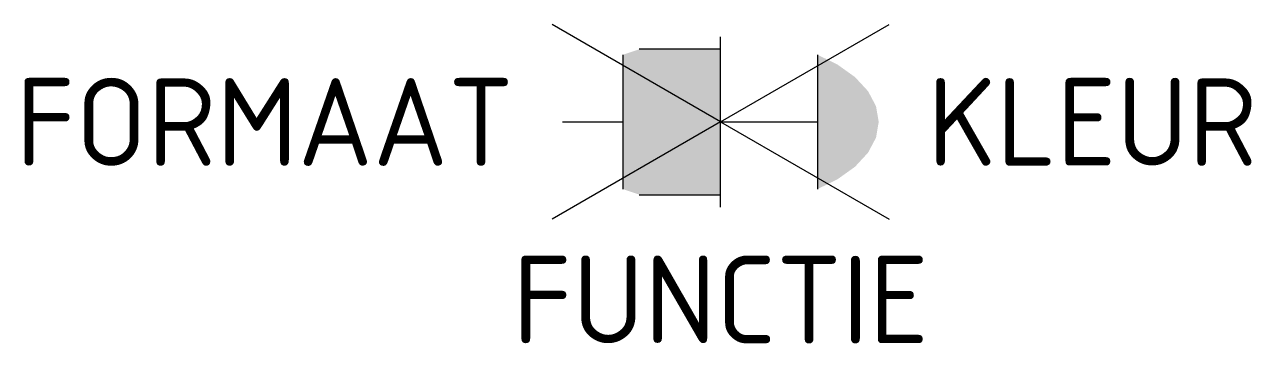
# Model space of a CAD drawing. Extents: x -14.3 to 10.9, y -4.5 to 2.
import ezdxf
from ezdxf.enums import TextEntityAlignment as Align

# ---------------------------------------------------------------- set-up
doc = ezdxf.new("R2010")
doc.units = 0
doc.styles.add('NLCS-ISO', font='NLCS-ISO.ttf')

msp = doc.modelspace()

# ---------------------------------------------------------------- hatches: boundary and pattern name
h = msp.add_hatch(color=254)
h.dxf.hatch_style = 1
h.paths.add_polyline_path([(-1.959, -1.397), (-1.648, -1.5), (0, -1.5), (0, 1.5), (-1.648, 1.5), (-1.959, 1.397), (-2, 1.376), (-2, -1.376)])
h.paths.add_polyline_path([(2.402, 1.179), (2, 1.376), (2, -1.376), (2.402, -1.179), (2.763, -0.921), (3.031, -0.632), (3.195, -0.322), (3.25, 0), (3.195, 0.322), (3.031, 0.632), (2.763, 0.921)])

# ---------------------------------------------------------------- linework, layer by layer
for p, q in [((0, 0), (-3.464, 2)), ((0, 0), (3.464, 2)), ((0, -1.75), (0, 1.75)), ((-2, -1.379), (-2, 1.379)), ((-1.674, 1.5), (0, 1.5)), ((2, -1.379), (2, 1.379)), ((0, 0), (-3.464, -2)), ((-3.25, 0), (-2, 0)), ((0, 0), (2, 0)), ((0, 0), (3.464, -2)), ((-1.674, -1.5), (0, -1.5))]:
    msp.add_line(p, q)

# ---------------------------------------------------------------- texts
at = {"style": 'NLCS-ISO'}
msp.add_attdef('FORMAAT', text='40x60', height=1.8, dxfattribs=at).set_placement((-4.25, 0), align=Align.MIDDLE_RIGHT)
msp.add_attdef('KLEUR', text='G', height=1.8, dxfattribs=at).set_placement((4.25, 0), align=Align.MIDDLE_LEFT)
at = {"style": 'NLCS-ISO', "flags": 1}
msp.add_attdef('FUNCTIE', text='', height=1.8, dxfattribs=at).set_placement((0, -2.75), align=Align.TOP_CENTER)

doc.saveas('drawing.dxf')
